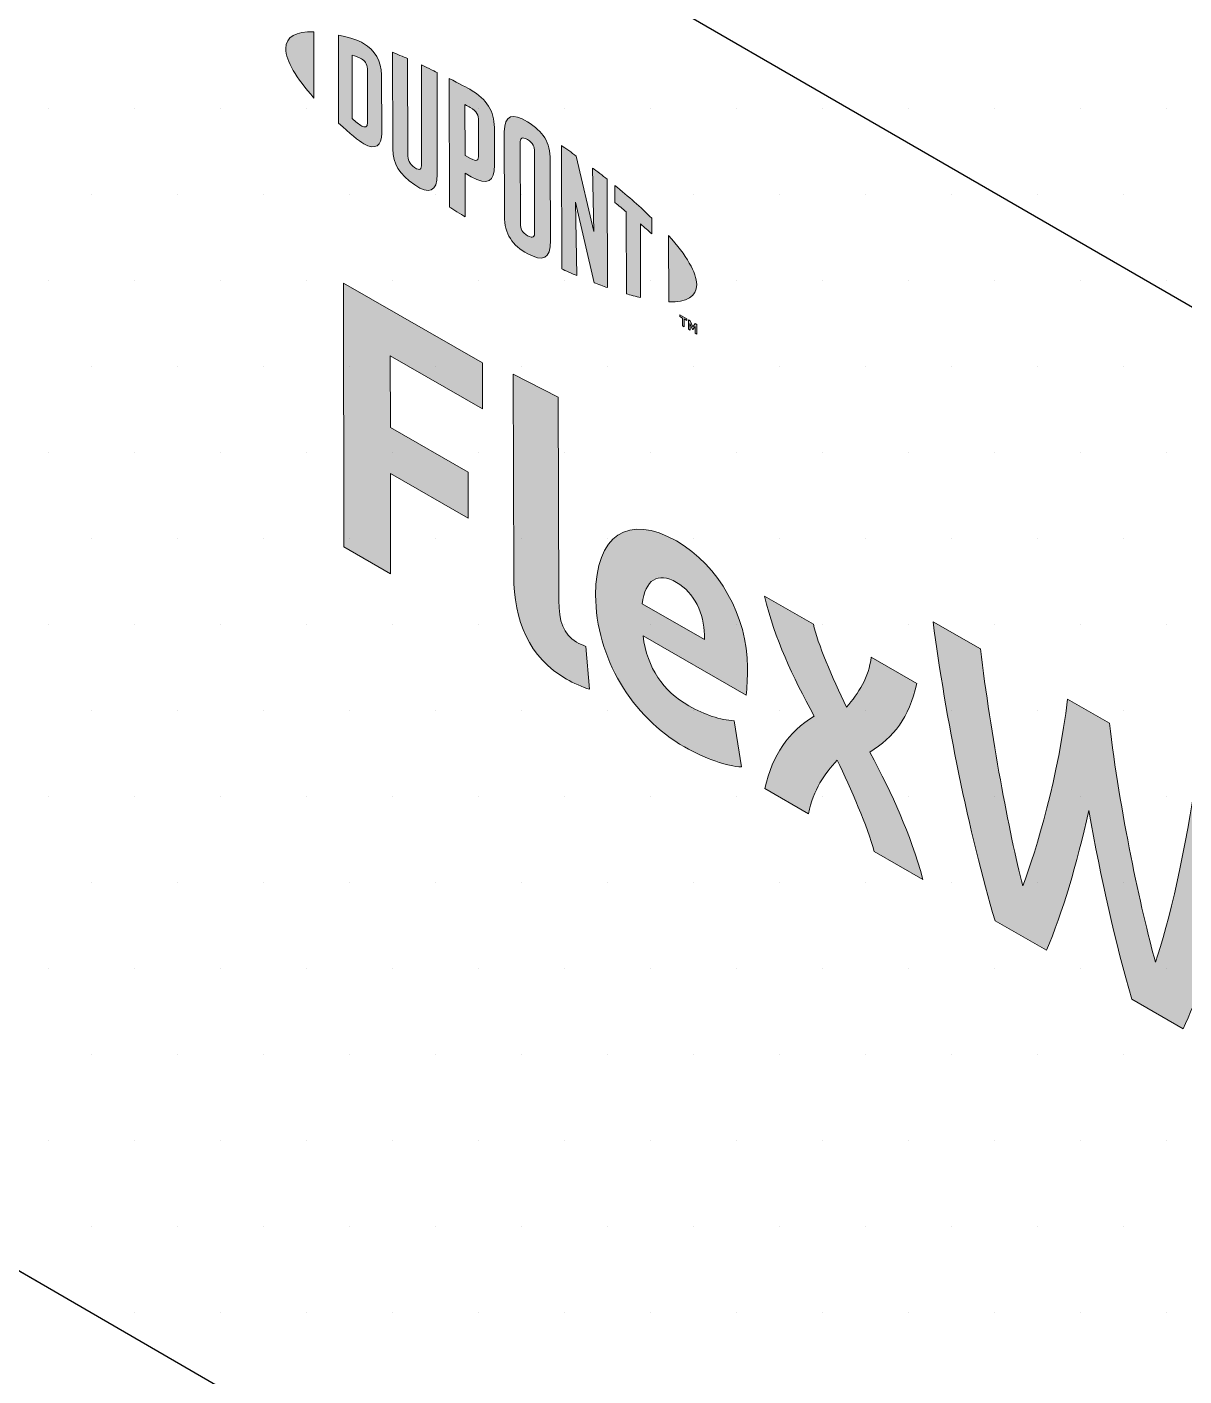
# Model space of a CAD drawing. Extents: x -1279 to 5791, y -3809 to 1769.
# Drawn here: x 668.53 to 686.7, y 1131.35 to 1152.53 of the extents above; entities that cross this region are included whole.
import ezdxf

# ---------------------------------------------------------------- set-up
doc = ezdxf.new("R2010")
doc.units = 0
doc.header["$MEASUREMENT"] = 0
for name, color, linetype, lineweight in [('.ATI-HATCH', 7, 'Continuous', 0), ('G-ANNO-TTLB', 7, 'Continuous', 0), ('TYVEK', 7, 'Continuous', 0)]:
    doc.layers.add(name, color=color, linetype=linetype, lineweight=lineweight)

# ---------------------------------------------------------------- blocks, each defined once
blk = doc.blocks.new('Block_70')
at = {"layer": '.ATI-HATCH'}
for points, knots in [([(699.603, 1114.952), (699.603, 1114.952), (728.372, 1098.309), (728.372, 1098.309), (728.372, 1098.309), (754.437, 1083.231), (754.437, 1083.231), (763.042, 1078.253), (774.053, 1081.193), (779.031, 1089.798), (780.616, 1092.538), (781.45, 1095.647), (781.45, 1098.812), (781.45, 1098.812), (781.45, 1132.236), (781.45, 1132.236), (781.45, 1132.236), (755.39, 1147.158), (755.39, 1147.158), (755.39, 1147.158), (755.39, 1147.146), (755.39, 1147.146), (755.39, 1147.146), (755.39, 1108.468), (755.39, 1108.468), (755.39, 1108.468), (728.372, 1124.097), (728.372, 1124.097), (728.372, 1124.097), (672.633, 1156.342), (672.633, 1156.342), (672.633, 1156.342), (672.719, 1156.39), (672.719, 1156.39), (672.719, 1156.39), (672.719, 1184.608), (672.719, 1184.608), (672.719, 1184.608), (650.324, 1197.447), (650.324, 1197.447), (650.324, 1197.447), (650.324, 1153.841), (650.324, 1153.841), (650.324, 1147.416), (653.749, 1141.478), (659.311, 1138.26), (659.311, 1138.26), (699.603, 1114.952), (699.603, 1114.952)], [0, 0, 0, 0, 1, 1, 1, 2, 2, 2, 3, 3, 3, 4, 4, 4, 5, 5, 5, 6, 6, 6, 7, 7, 7, 8, 8, 8, 9, 9, 9, 10, 10, 10, 11, 11, 11, 12, 12, 12, 13, 13, 13, 14, 14, 14, 15, 15, 15, 16, 16, 16, 16]), ([(728.372, 1124.097), (728.372, 1124.097), (755.34, 1108.497), (755.34, 1108.497), (755.34, 1108.497), (755.337, 1110.449), (755.337, 1110.449), (755.337, 1110.449), (755.39, 1122.418), (755.39, 1122.418), (755.39, 1122.418), (696.576, 1156.441), (696.576, 1156.441), (696.576, 1156.441), (672.811, 1156.441), (672.811, 1156.441), (672.811, 1156.441), (672.811, 1156.239), (672.811, 1156.239), (672.811, 1156.239), (728.372, 1124.097), (728.372, 1124.097)], [0, 0, 0, 0, 1, 1, 1, 2, 2, 2, 3, 3, 3, 4, 4, 4, 5, 5, 5, 6, 6, 6, 7, 7, 7, 7])]:
    blk.add_open_spline(points, degree=3, knots=knots, dxfattribs=at)
at = {"layer": '.ATI-HATCH', "color": 8, "lineweight": 0, "true_color": 0x808080}
for points in [[(668.87, 1151.243), (668.87, 1151.243), (668.87, 1151.243), (668.87, 1151.243)], [(670.22, 1151.243), (670.22, 1151.243), (670.22, 1151.243), (670.22, 1151.243)], [(671.57, 1151.243), (671.57, 1151.243), (671.57, 1151.243), (671.57, 1151.243)], [(672.92, 1151.243), (672.92, 1151.243), (672.92, 1151.243), (672.92, 1151.243)], [(674.27, 1151.243), (674.27, 1151.243), (674.27, 1151.243), (674.27, 1151.243)], [(675.62, 1151.243), (675.62, 1151.243), (675.62, 1151.243), (675.62, 1151.243)], [(676.97, 1151.243), (676.97, 1151.243), (676.97, 1151.243), (676.97, 1151.243)], [(678.32, 1151.243), (678.32, 1151.243), (678.32, 1151.243), (678.32, 1151.243)], [(679.67, 1151.243), (679.67, 1151.243), (679.67, 1151.243), (679.67, 1151.243)], [(681.02, 1151.243), (681.02, 1151.243), (681.02, 1151.243), (681.02, 1151.243)], [(682.37, 1151.243), (682.37, 1151.243), (682.37, 1151.243), (682.37, 1151.243)], [(683.72, 1151.243), (683.72, 1151.243), (683.72, 1151.243), (683.72, 1151.243)], [(685.07, 1151.243), (685.07, 1151.243), (685.07, 1151.243), (685.07, 1151.243)], [(686.42, 1151.243), (686.42, 1151.243), (686.42, 1151.243), (686.42, 1151.243)], [(669.545, 1149.893), (669.545, 1149.893), (669.545, 1149.893), (669.545, 1149.893)], [(670.895, 1149.893), (670.895, 1149.893), (670.895, 1149.893), (670.895, 1149.893)], [(672.245, 1149.893), (672.245, 1149.893), (672.245, 1149.893), (672.245, 1149.893)], [(673.595, 1149.893), (673.595, 1149.893), (673.595, 1149.893), (673.595, 1149.893)], [(674.945, 1149.893), (674.945, 1149.893), (674.945, 1149.893), (674.945, 1149.893)], [(676.295, 1149.893), (676.295, 1149.893), (676.295, 1149.893), (676.295, 1149.893)], [(677.645, 1149.893), (677.645, 1149.893), (677.645, 1149.893), (677.645, 1149.893)], [(678.995, 1149.893), (678.995, 1149.893), (678.995, 1149.893), (678.995, 1149.893)], [(680.345, 1149.893), (680.345, 1149.893), (680.345, 1149.893), (680.345, 1149.893)], [(681.695, 1149.893), (681.695, 1149.893), (681.695, 1149.893), (681.695, 1149.893)], [(683.045, 1149.893), (683.045, 1149.893), (683.045, 1149.893), (683.045, 1149.893)], [(684.395, 1149.893), (684.395, 1149.893), (684.395, 1149.893), (684.395, 1149.893)], [(685.745, 1149.893), (685.745, 1149.893), (685.745, 1149.893), (685.745, 1149.893)], [(668.87, 1148.543), (668.87, 1148.543), (668.87, 1148.543), (668.87, 1148.543)], [(670.22, 1148.543), (670.22, 1148.543), (670.22, 1148.543), (670.22, 1148.543)], [(671.57, 1148.543), (671.57, 1148.543), (671.57, 1148.543), (671.57, 1148.543)], [(672.92, 1148.543), (672.92, 1148.543), (672.92, 1148.543), (672.92, 1148.543)], [(674.27, 1148.543), (674.27, 1148.543), (674.27, 1148.543), (674.27, 1148.543)], [(675.62, 1148.543), (675.62, 1148.543), (675.62, 1148.543), (675.62, 1148.543)], [(676.97, 1148.543), (676.97, 1148.543), (676.97, 1148.543), (676.97, 1148.543)], [(678.32, 1148.543), (678.32, 1148.543), (678.32, 1148.543), (678.32, 1148.543)], [(679.67, 1148.543), (679.67, 1148.543), (679.67, 1148.543), (679.67, 1148.543)], [(681.02, 1148.543), (681.02, 1148.543), (681.02, 1148.543), (681.02, 1148.543)], [(682.37, 1148.543), (682.37, 1148.543), (682.37, 1148.543), (682.37, 1148.543)], [(683.72, 1148.543), (683.72, 1148.543), (683.72, 1148.543), (683.72, 1148.543)], [(685.07, 1148.543), (685.07, 1148.543), (685.07, 1148.543), (685.07, 1148.543)], [(686.42, 1148.543), (686.42, 1148.543), (686.42, 1148.543), (686.42, 1148.543)], [(669.545, 1147.193), (669.545, 1147.193), (669.545, 1147.193), (669.545, 1147.193)], [(670.895, 1147.193), (670.895, 1147.193), (670.895, 1147.193), (670.895, 1147.193)], [(672.245, 1147.193), (672.245, 1147.193), (672.245, 1147.193), (672.245, 1147.193)], [(673.595, 1147.193), (673.595, 1147.193), (673.595, 1147.193), (673.595, 1147.193)], [(674.945, 1147.193), (674.945, 1147.193), (674.945, 1147.193), (674.945, 1147.193)], [(676.295, 1147.193), (676.295, 1147.193), (676.295, 1147.193), (676.295, 1147.193)], [(677.645, 1147.193), (677.645, 1147.193), (677.645, 1147.193), (677.645, 1147.193)], [(678.995, 1147.193), (678.995, 1147.193), (678.995, 1147.193), (678.995, 1147.193)], [(680.345, 1147.193), (680.345, 1147.193), (680.345, 1147.193), (680.345, 1147.193)], [(681.695, 1147.193), (681.695, 1147.193), (681.695, 1147.193), (681.695, 1147.193)], [(683.045, 1147.193), (683.045, 1147.193), (683.045, 1147.193), (683.045, 1147.193)], [(684.395, 1147.193), (684.395, 1147.193), (684.395, 1147.193), (684.395, 1147.193)], [(685.745, 1147.193), (685.745, 1147.193), (685.745, 1147.193), (685.745, 1147.193)], [(668.87, 1145.843), (668.87, 1145.843), (668.87, 1145.843), (668.87, 1145.843)], [(670.22, 1145.843), (670.22, 1145.843), (670.22, 1145.843), (670.22, 1145.843)], [(671.57, 1145.843), (671.57, 1145.843), (671.57, 1145.843), (671.57, 1145.843)], [(672.92, 1145.843), (672.92, 1145.843), (672.92, 1145.843), (672.92, 1145.843)], [(674.27, 1145.843), (674.27, 1145.843), (674.27, 1145.843), (674.27, 1145.843)], [(675.62, 1145.843), (675.62, 1145.843), (675.62, 1145.843), (675.62, 1145.843)], [(676.97, 1145.843), (676.97, 1145.843), (676.97, 1145.843), (676.97, 1145.843)], [(678.32, 1145.843), (678.32, 1145.843), (678.32, 1145.843), (678.32, 1145.843)], [(679.67, 1145.843), (679.67, 1145.843), (679.67, 1145.843), (679.67, 1145.843)], [(681.02, 1145.843), (681.02, 1145.843), (681.02, 1145.843), (681.02, 1145.843)], [(682.37, 1145.843), (682.37, 1145.843), (682.37, 1145.843), (682.37, 1145.843)], [(683.72, 1145.843), (683.72, 1145.843), (683.72, 1145.843), (683.72, 1145.843)], [(685.07, 1145.843), (685.07, 1145.843), (685.07, 1145.843), (685.07, 1145.843)], [(686.42, 1145.843), (686.42, 1145.843), (686.42, 1145.843), (686.42, 1145.843)], [(669.545, 1144.493), (669.545, 1144.493), (669.545, 1144.493), (669.545, 1144.493)], [(670.895, 1144.493), (670.895, 1144.493), (670.895, 1144.493), (670.895, 1144.493)], [(672.245, 1144.493), (672.245, 1144.493), (672.245, 1144.493), (672.245, 1144.493)], [(673.595, 1144.493), (673.595, 1144.493), (673.595, 1144.493), (673.595, 1144.493)], [(674.945, 1144.493), (674.945, 1144.493), (674.945, 1144.493), (674.945, 1144.493)], [(676.295, 1144.493), (676.295, 1144.493), (676.295, 1144.493), (676.295, 1144.493)], [(677.645, 1144.493), (677.645, 1144.493), (677.645, 1144.493), (677.645, 1144.493)], [(678.995, 1144.493), (678.995, 1144.493), (678.995, 1144.493), (678.995, 1144.493)], [(680.345, 1144.493), (680.345, 1144.493), (680.345, 1144.493), (680.345, 1144.493)], [(681.695, 1144.493), (681.695, 1144.493), (681.695, 1144.493), (681.695, 1144.493)], [(683.045, 1144.493), (683.045, 1144.493), (683.045, 1144.493), (683.045, 1144.493)], [(684.395, 1144.493), (684.395, 1144.493), (684.395, 1144.493), (684.395, 1144.493)], [(685.745, 1144.493), (685.745, 1144.493), (685.745, 1144.493), (685.745, 1144.493)], [(668.87, 1143.143), (668.87, 1143.143), (668.87, 1143.143), (668.87, 1143.143)], [(670.22, 1143.143), (670.22, 1143.143), (670.22, 1143.143), (670.22, 1143.143)], [(671.57, 1143.143), (671.57, 1143.143), (671.57, 1143.143), (671.57, 1143.143)], [(672.92, 1143.143), (672.92, 1143.143), (672.92, 1143.143), (672.92, 1143.143)], [(674.27, 1143.143), (674.27, 1143.143), (674.27, 1143.143), (674.27, 1143.143)], [(675.62, 1143.143), (675.62, 1143.143), (675.62, 1143.143), (675.62, 1143.143)], [(676.97, 1143.143), (676.97, 1143.143), (676.97, 1143.143), (676.97, 1143.143)], [(678.32, 1143.143), (678.32, 1143.143), (678.32, 1143.143), (678.32, 1143.143)], [(679.67, 1143.143), (679.67, 1143.143), (679.67, 1143.143), (679.67, 1143.143)], [(681.02, 1143.143), (681.02, 1143.143), (681.02, 1143.143), (681.02, 1143.143)], [(682.37, 1143.143), (682.37, 1143.143), (682.37, 1143.143), (682.37, 1143.143)], [(683.72, 1143.143), (683.72, 1143.143), (683.72, 1143.143), (683.72, 1143.143)], [(685.07, 1143.143), (685.07, 1143.143), (685.07, 1143.143), (685.07, 1143.143)], [(686.42, 1143.143), (686.42, 1143.143), (686.42, 1143.143), (686.42, 1143.143)], [(669.545, 1141.793), (669.545, 1141.793), (669.545, 1141.793), (669.545, 1141.793)], [(670.895, 1141.793), (670.895, 1141.793), (670.895, 1141.793), (670.895, 1141.793)], [(672.245, 1141.793), (672.245, 1141.793), (672.245, 1141.793), (672.245, 1141.793)], [(673.595, 1141.793), (673.595, 1141.793), (673.595, 1141.793), (673.595, 1141.793)], [(674.945, 1141.793), (674.945, 1141.793), (674.945, 1141.793), (674.945, 1141.793)], [(676.295, 1141.793), (676.295, 1141.793), (676.295, 1141.793), (676.295, 1141.793)], [(677.645, 1141.793), (677.645, 1141.793), (677.645, 1141.793), (677.645, 1141.793)], [(678.995, 1141.793), (678.995, 1141.793), (678.995, 1141.793), (678.995, 1141.793)], [(680.345, 1141.793), (680.345, 1141.793), (680.345, 1141.793), (680.345, 1141.793)], [(681.695, 1141.793), (681.695, 1141.793), (681.695, 1141.793), (681.695, 1141.793)], [(683.045, 1141.793), (683.045, 1141.793), (683.045, 1141.793), (683.045, 1141.793)], [(684.395, 1141.793), (684.395, 1141.793), (684.395, 1141.793), (684.395, 1141.793)], [(685.745, 1141.793), (685.745, 1141.793), (685.745, 1141.793), (685.745, 1141.793)], [(668.87, 1140.443), (668.87, 1140.443), (668.87, 1140.443), (668.87, 1140.443)], [(670.22, 1140.443), (670.22, 1140.443), (670.22, 1140.443), (670.22, 1140.443)], [(671.57, 1140.443), (671.57, 1140.443), (671.57, 1140.443), (671.57, 1140.443)], [(672.92, 1140.443), (672.92, 1140.443), (672.92, 1140.443), (672.92, 1140.443)], [(674.27, 1140.443), (674.27, 1140.443), (674.27, 1140.443), (674.27, 1140.443)], [(675.62, 1140.443), (675.62, 1140.443), (675.62, 1140.443), (675.62, 1140.443)], [(676.97, 1140.443), (676.97, 1140.443), (676.97, 1140.443), (676.97, 1140.443)], [(678.32, 1140.443), (678.32, 1140.443), (678.32, 1140.443), (678.32, 1140.443)], [(679.67, 1140.443), (679.67, 1140.443), (679.67, 1140.443), (679.67, 1140.443)], [(681.02, 1140.443), (681.02, 1140.443), (681.02, 1140.443), (681.02, 1140.443)], [(682.37, 1140.443), (682.37, 1140.443), (682.37, 1140.443), (682.37, 1140.443)], [(683.72, 1140.443), (683.72, 1140.443), (683.72, 1140.443), (683.72, 1140.443)], [(685.07, 1140.443), (685.07, 1140.443), (685.07, 1140.443), (685.07, 1140.443)], [(686.42, 1140.443), (686.42, 1140.443), (686.42, 1140.443), (686.42, 1140.443)], [(669.545, 1139.093), (669.545, 1139.093), (669.545, 1139.093), (669.545, 1139.093)], [(670.895, 1139.093), (670.895, 1139.093), (670.895, 1139.093), (670.895, 1139.093)], [(672.245, 1139.093), (672.245, 1139.093), (672.245, 1139.093), (672.245, 1139.093)], [(673.595, 1139.093), (673.595, 1139.093), (673.595, 1139.093), (673.595, 1139.093)], [(674.945, 1139.093), (674.945, 1139.093), (674.945, 1139.093), (674.945, 1139.093)], [(676.295, 1139.093), (676.295, 1139.093), (676.295, 1139.093), (676.295, 1139.093)], [(677.645, 1139.093), (677.645, 1139.093), (677.645, 1139.093), (677.645, 1139.093)], [(678.995, 1139.093), (678.995, 1139.093), (678.995, 1139.093), (678.995, 1139.093)], [(680.345, 1139.093), (680.345, 1139.093), (680.345, 1139.093), (680.345, 1139.093)], [(681.695, 1139.093), (681.695, 1139.093), (681.695, 1139.093), (681.695, 1139.093)], [(683.045, 1139.093), (683.045, 1139.093), (683.045, 1139.093), (683.045, 1139.093)], [(684.395, 1139.093), (684.395, 1139.093), (684.395, 1139.093), (684.395, 1139.093)], [(685.745, 1139.093), (685.745, 1139.093), (685.745, 1139.093), (685.745, 1139.093)], [(668.87, 1137.743), (668.87, 1137.743), (668.87, 1137.743), (668.87, 1137.743)], [(670.22, 1137.743), (670.22, 1137.743), (670.22, 1137.743), (670.22, 1137.743)], [(671.57, 1137.743), (671.57, 1137.743), (671.57, 1137.743), (671.57, 1137.743)], [(672.92, 1137.743), (672.92, 1137.743), (672.92, 1137.743), (672.92, 1137.743)], [(674.27, 1137.743), (674.27, 1137.743), (674.27, 1137.743), (674.27, 1137.743)], [(675.62, 1137.743), (675.62, 1137.743), (675.62, 1137.743), (675.62, 1137.743)], [(676.97, 1137.743), (676.97, 1137.743), (676.97, 1137.743), (676.97, 1137.743)], [(678.32, 1137.743), (678.32, 1137.743), (678.32, 1137.743), (678.32, 1137.743)], [(679.67, 1137.743), (679.67, 1137.743), (679.67, 1137.743), (679.67, 1137.743)], [(681.02, 1137.743), (681.02, 1137.743), (681.02, 1137.743), (681.02, 1137.743)], [(682.37, 1137.743), (682.37, 1137.743), (682.37, 1137.743), (682.37, 1137.743)], [(683.72, 1137.743), (683.72, 1137.743), (683.72, 1137.743), (683.72, 1137.743)], [(685.07, 1137.743), (685.07, 1137.743), (685.07, 1137.743), (685.07, 1137.743)], [(686.42, 1137.743), (686.42, 1137.743), (686.42, 1137.743), (686.42, 1137.743)], [(669.545, 1136.393), (669.545, 1136.393), (669.545, 1136.393), (669.545, 1136.393)], [(670.895, 1136.393), (670.895, 1136.393), (670.895, 1136.393), (670.895, 1136.393)], [(672.245, 1136.393), (672.245, 1136.393), (672.245, 1136.393), (672.245, 1136.393)], [(673.595, 1136.393), (673.595, 1136.393), (673.595, 1136.393), (673.595, 1136.393)], [(674.945, 1136.393), (674.945, 1136.393), (674.945, 1136.393), (674.945, 1136.393)], [(676.295, 1136.393), (676.295, 1136.393), (676.295, 1136.393), (676.295, 1136.393)], [(677.645, 1136.393), (677.645, 1136.393), (677.645, 1136.393), (677.645, 1136.393)], [(678.995, 1136.393), (678.995, 1136.393), (678.995, 1136.393), (678.995, 1136.393)], [(680.345, 1136.393), (680.345, 1136.393), (680.345, 1136.393), (680.345, 1136.393)], [(681.695, 1136.393), (681.695, 1136.393), (681.695, 1136.393), (681.695, 1136.393)], [(683.045, 1136.393), (683.045, 1136.393), (683.045, 1136.393), (683.045, 1136.393)], [(684.395, 1136.393), (684.395, 1136.393), (684.395, 1136.393), (684.395, 1136.393)], [(685.745, 1136.393), (685.745, 1136.393), (685.745, 1136.393), (685.745, 1136.393)], [(668.87, 1135.043), (668.87, 1135.043), (668.87, 1135.043), (668.87, 1135.043)], [(670.22, 1135.043), (670.22, 1135.043), (670.22, 1135.043), (670.22, 1135.043)], [(671.57, 1135.043), (671.57, 1135.043), (671.57, 1135.043), (671.57, 1135.043)], [(672.92, 1135.043), (672.92, 1135.043), (672.92, 1135.043), (672.92, 1135.043)], [(674.27, 1135.043), (674.27, 1135.043), (674.27, 1135.043), (674.27, 1135.043)], [(675.62, 1135.043), (675.62, 1135.043), (675.62, 1135.043), (675.62, 1135.043)], [(676.97, 1135.043), (676.97, 1135.043), (676.97, 1135.043), (676.97, 1135.043)], [(678.32, 1135.043), (678.32, 1135.043), (678.32, 1135.043), (678.32, 1135.043)], [(679.67, 1135.043), (679.67, 1135.043), (679.67, 1135.043), (679.67, 1135.043)], [(681.02, 1135.043), (681.02, 1135.043), (681.02, 1135.043), (681.02, 1135.043)], [(682.37, 1135.043), (682.37, 1135.043), (682.37, 1135.043), (682.37, 1135.043)], [(683.72, 1135.043), (683.72, 1135.043), (683.72, 1135.043), (683.72, 1135.043)], [(685.07, 1135.043), (685.07, 1135.043), (685.07, 1135.043), (685.07, 1135.043)], [(686.42, 1135.043), (686.42, 1135.043), (686.42, 1135.043), (686.42, 1135.043)], [(669.545, 1133.693), (669.545, 1133.693), (669.545, 1133.693), (669.545, 1133.693)], [(670.895, 1133.693), (670.895, 1133.693), (670.895, 1133.693), (670.895, 1133.693)], [(672.245, 1133.693), (672.245, 1133.693), (672.245, 1133.693), (672.245, 1133.693)], [(673.595, 1133.693), (673.595, 1133.693), (673.595, 1133.693), (673.595, 1133.693)], [(674.945, 1133.693), (674.945, 1133.693), (674.945, 1133.693), (674.945, 1133.693)], [(676.295, 1133.693), (676.295, 1133.693), (676.295, 1133.693), (676.295, 1133.693)], [(677.645, 1133.693), (677.645, 1133.693), (677.645, 1133.693), (677.645, 1133.693)], [(678.995, 1133.693), (678.995, 1133.693), (678.995, 1133.693), (678.995, 1133.693)], [(680.345, 1133.693), (680.345, 1133.693), (680.345, 1133.693), (680.345, 1133.693)], [(681.695, 1133.693), (681.695, 1133.693), (681.695, 1133.693), (681.695, 1133.693)], [(683.045, 1133.693), (683.045, 1133.693), (683.045, 1133.693), (683.045, 1133.693)], [(684.395, 1133.693), (684.395, 1133.693), (684.395, 1133.693), (684.395, 1133.693)], [(685.745, 1133.693), (685.745, 1133.693), (685.745, 1133.693), (685.745, 1133.693)], [(670.22, 1132.343), (670.22, 1132.343), (670.22, 1132.343), (670.22, 1132.343)], [(671.57, 1132.343), (671.57, 1132.343), (671.57, 1132.343), (671.57, 1132.343)], [(672.92, 1132.343), (672.92, 1132.343), (672.92, 1132.343), (672.92, 1132.343)], [(674.27, 1132.343), (674.27, 1132.343), (674.27, 1132.343), (674.27, 1132.343)], [(675.62, 1132.343), (675.62, 1132.343), (675.62, 1132.343), (675.62, 1132.343)], [(676.97, 1132.343), (676.97, 1132.343), (676.97, 1132.343), (676.97, 1132.343)], [(678.32, 1132.343), (678.32, 1132.343), (678.32, 1132.343), (678.32, 1132.343)], [(679.67, 1132.343), (679.67, 1132.343), (679.67, 1132.343), (679.67, 1132.343)], [(681.02, 1132.343), (681.02, 1132.343), (681.02, 1132.343), (681.02, 1132.343)], [(682.37, 1132.343), (682.37, 1132.343), (682.37, 1132.343), (682.37, 1132.343)], [(683.72, 1132.343), (683.72, 1132.343), (683.72, 1132.343), (683.72, 1132.343)], [(685.07, 1132.343), (685.07, 1132.343), (685.07, 1132.343), (685.07, 1132.343)], [(686.42, 1132.343), (686.42, 1132.343), (686.42, 1132.343), (686.42, 1132.343)]]:
    blk.add_open_spline(points, degree=3, dxfattribs=at)
blk = doc.blocks.new('Block_170')
at = {"layer": 'TYVEK', "true_color": 0x003b71, "transparency": 33554687}
h = blk.add_hatch(color=156, dxfattribs=at)
h.dxf.hatch_style = 2
edge = h.paths.add_edge_path()
edge.add_spline(control_points=[(673.51, 1144.366), (673.51, 1144.366), (673.5, 1148.507), (673.5, 1148.507), (673.5, 1148.507), (675.685, 1147.253), (675.685, 1147.253), (675.685, 1147.253), (675.687, 1146.531), (675.687, 1146.531), (675.687, 1146.531), (674.235, 1147.364), (674.235, 1147.364), (674.235, 1147.364), (674.238, 1146.24), (674.238, 1146.24), (674.238, 1146.24), (675.459, 1145.539), (675.459, 1145.539), (675.459, 1145.539), (675.461, 1144.818), (675.461, 1144.818), (675.461, 1144.818), (674.24, 1145.519), (674.24, 1145.519), (674.24, 1145.519), (674.243, 1143.945), (674.243, 1143.945), (674.243, 1143.945), (673.51, 1144.366), (673.51, 1144.366)], knot_values=[0, 0, 0, 0, 1, 1, 1, 2, 2, 2, 3, 3, 3, 4, 4, 4, 5, 5, 5, 6, 6, 6, 7, 7, 7, 8, 8, 8, 9, 9, 9, 10, 10, 10, 10], degree=3, periodic=0)
h = blk.add_hatch(color=156, dxfattribs=at)
h.dxf.hatch_style = 2
edge = h.paths.add_edge_path()
edge.add_spline(control_points=[(676.883, 1143.523), (676.884, 1143.203), (676.956, 1142.991), (677.161, 1142.873), (677.212, 1142.843), (677.264, 1142.82), (677.31, 1142.805), (677.31, 1142.805), (677.363, 1142.131), (677.363, 1142.131), (677.265, 1142.163), (677.106, 1142.231), (677.004, 1142.29), (676.414, 1142.628), (676.177, 1143.208), (676.175, 1143.917), (676.175, 1143.917), (676.167, 1147.076), (676.167, 1147.076), (676.167, 1147.076), (676.875, 1146.717), (676.875, 1146.717), (676.875, 1146.717), (676.883, 1143.523), (676.883, 1143.523)], knot_values=[0, 0, 0, 0, 1, 1, 1, 2, 2, 2, 3, 3, 3, 4, 4, 4, 5, 5, 5, 6, 6, 6, 7, 7, 7, 8, 8, 8, 8], degree=3, periodic=0)
h = blk.add_hatch(color=156, dxfattribs=at)
h.dxf.hatch_style = 2
edge = h.paths.add_edge_path()
edge.add_spline(control_points=[(678.194, 1143.473), (678.194, 1143.473), (679.169, 1142.913), (679.169, 1142.913), (679.169, 1142.913), (679.169, 1142.984), (679.169, 1142.984), (679.168, 1143.315), (679.014, 1143.646), (678.731, 1143.808), (678.434, 1143.979), (678.24, 1143.849), (678.194, 1143.473)], knot_values=[0, 0, 0, 0, 1, 1, 1, 2, 2, 2, 3, 3, 3, 4, 4, 4, 4], degree=3, periodic=0)
edge = h.paths.add_edge_path()
edge.add_spline(control_points=[(679.753, 1140.912), (679.527, 1140.923), (679.194, 1141.032), (678.856, 1141.226), (678.03, 1141.701), (677.464, 1142.628), (677.461, 1143.61), (677.459, 1144.551), (677.976, 1144.892), (678.73, 1144.459), (679.402, 1144.073), (679.844, 1143.27), (679.846, 1142.477), (679.847, 1142.3), (679.837, 1142.152), (679.827, 1142.039), (679.827, 1142.039), (678.206, 1142.97), (678.206, 1142.97), (678.274, 1142.458), (678.515, 1142.107), (678.926, 1141.871), (679.177, 1141.727), (679.418, 1141.654), (679.638, 1141.634), (679.638, 1141.634), (679.753, 1140.912), (679.753, 1140.912)], knot_values=[0, 0, 0, 0, 1, 1, 1, 2, 2, 2, 3, 3, 3, 4, 4, 4, 5, 5, 5, 6, 6, 6, 7, 7, 7, 8, 8, 8, 9, 9, 9, 9], degree=3, periodic=0)
h = blk.add_hatch(color=156, dxfattribs=at)
h.dxf.hatch_style = 2
edge = h.paths.add_edge_path()
edge.add_spline(control_points=[(680.893, 1141.711), (680.549, 1142.346), (680.276, 1142.91), (680.115, 1143.593), (680.115, 1143.593), (680.88, 1143.154), (680.88, 1143.154), (680.947, 1142.849), (681.174, 1142.318), (681.4, 1141.851), (681.589, 1142.067), (681.753, 1142.322), (681.788, 1142.633), (681.788, 1142.633), (682.506, 1142.22), (682.506, 1142.22), (682.374, 1141.682), (682.149, 1141.379), (681.766, 1141.145), (682.136, 1140.454), (682.389, 1139.895), (682.6, 1139.147), (682.6, 1139.147), (681.836, 1139.586), (681.836, 1139.586), (681.727, 1139.979), (681.47, 1140.57), (681.254, 1141.019), (681.059, 1140.806), (680.876, 1140.557), (680.805, 1140.178), (680.805, 1140.178), (680.117, 1140.573), (680.117, 1140.573), (680.244, 1141.115), (680.484, 1141.449), (680.893, 1141.711)], knot_values=[0, 0, 0, 0, 1, 1, 1, 2, 2, 2, 3, 3, 3, 4, 4, 4, 5, 5, 5, 6, 6, 6, 7, 7, 7, 8, 8, 8, 9, 9, 9, 10, 10, 10, 11, 11, 11, 12, 12, 12, 12], degree=3, periodic=0)
h = blk.add_hatch(color=156, dxfattribs=at)
h.dxf.hatch_style = 2
edge = h.paths.add_edge_path()
edge.add_spline(control_points=[(686.895, 1140.817), (686.895, 1140.817), (687.644, 1140.387), (687.644, 1140.387), (687.452, 1139.121), (687.117, 1137.688), (686.684, 1136.803), (686.684, 1136.803), (685.879, 1137.265), (685.879, 1137.265), (685.625, 1138.149), (685.398, 1139.148), (685.205, 1140.227), (685.013, 1139.369), (684.794, 1138.626), (684.54, 1138.034), (684.54, 1138.034), (683.734, 1138.497), (683.734, 1138.497), (683.321, 1139.868), (682.953, 1141.704), (682.76, 1143.191), (682.76, 1143.191), (683.503, 1142.764), (683.503, 1142.764), (683.666, 1141.425), (683.956, 1139.858), (684.168, 1139.045), (684.387, 1139.61), (684.728, 1140.773), (684.873, 1141.978), (684.873, 1141.978), (685.53, 1141.601), (685.53, 1141.601), (685.687, 1140.223), (686.024, 1138.671), (686.251, 1137.849), (686.455, 1138.423), (686.744, 1139.657), (686.895, 1140.817)], knot_values=[0, 0, 0, 0, 1, 1, 1, 2, 2, 2, 3, 3, 3, 4, 4, 4, 5, 5, 5, 6, 6, 6, 7, 7, 7, 8, 8, 8, 9, 9, 9, 10, 10, 10, 11, 11, 11, 12, 12, 12, 13, 13, 13, 13], degree=3, periodic=0)
at = {"layer": 'TYVEK'}
for points, knots in [([(673.51, 1144.366), (673.51, 1144.366), (673.5, 1148.507), (673.5, 1148.507), (673.5, 1148.507), (675.685, 1147.253), (675.685, 1147.253), (675.685, 1147.253), (675.687, 1146.531), (675.687, 1146.531), (675.687, 1146.531), (674.235, 1147.364), (674.235, 1147.364), (674.235, 1147.364), (674.238, 1146.24), (674.238, 1146.24), (674.238, 1146.24), (675.459, 1145.539), (675.459, 1145.539), (675.459, 1145.539), (675.461, 1144.818), (675.461, 1144.818), (675.461, 1144.818), (674.24, 1145.519), (674.24, 1145.519), (674.24, 1145.519), (674.243, 1143.945), (674.243, 1143.945), (674.243, 1143.945), (673.51, 1144.366), (673.51, 1144.366)], [0, 0, 0, 0, 1, 1, 1, 2, 2, 2, 3, 3, 3, 4, 4, 4, 5, 5, 5, 6, 6, 6, 7, 7, 7, 8, 8, 8, 9, 9, 9, 10, 10, 10, 10]), ([(676.883, 1143.523), (676.884, 1143.203), (676.956, 1142.991), (677.161, 1142.873), (677.212, 1142.843), (677.264, 1142.82), (677.31, 1142.805), (677.31, 1142.805), (677.363, 1142.131), (677.363, 1142.131), (677.265, 1142.163), (677.106, 1142.231), (677.004, 1142.29), (676.414, 1142.628), (676.177, 1143.208), (676.175, 1143.917), (676.175, 1143.917), (676.167, 1147.076), (676.167, 1147.076), (676.167, 1147.076), (676.875, 1146.717), (676.875, 1146.717), (676.875, 1146.717), (676.883, 1143.523), (676.883, 1143.523)], [0, 0, 0, 0, 1, 1, 1, 2, 2, 2, 3, 3, 3, 4, 4, 4, 5, 5, 5, 6, 6, 6, 7, 7, 7, 8, 8, 8, 8]), ([(679.753, 1140.912), (679.527, 1140.923), (679.194, 1141.032), (678.856, 1141.226), (678.03, 1141.701), (677.464, 1142.628), (677.461, 1143.61), (677.459, 1144.551), (677.976, 1144.892), (678.73, 1144.459), (679.402, 1144.073), (679.844, 1143.27), (679.846, 1142.477), (679.847, 1142.3), (679.837, 1142.152), (679.827, 1142.039), (679.827, 1142.039), (678.206, 1142.97), (678.206, 1142.97), (678.274, 1142.458), (678.515, 1142.107), (678.926, 1141.871), (679.177, 1141.727), (679.418, 1141.654), (679.638, 1141.634), (679.638, 1141.634), (679.753, 1140.912), (679.753, 1140.912)], [0, 0, 0, 0, 1, 1, 1, 2, 2, 2, 3, 3, 3, 4, 4, 4, 5, 5, 5, 6, 6, 6, 7, 7, 7, 8, 8, 8, 9, 9, 9, 9]), ([(678.194, 1143.473), (678.194, 1143.473), (679.169, 1142.913), (679.169, 1142.913), (679.169, 1142.913), (679.169, 1142.984), (679.169, 1142.984), (679.168, 1143.315), (679.014, 1143.646), (678.731, 1143.808), (678.434, 1143.979), (678.24, 1143.849), (678.194, 1143.473)], [0, 0, 0, 0, 1, 1, 1, 2, 2, 2, 3, 3, 3, 4, 4, 4, 4]), ([(680.893, 1141.711), (680.549, 1142.346), (680.276, 1142.91), (680.115, 1143.593), (680.115, 1143.593), (680.88, 1143.154), (680.88, 1143.154), (680.947, 1142.849), (681.174, 1142.318), (681.4, 1141.851), (681.589, 1142.067), (681.753, 1142.322), (681.788, 1142.633), (681.788, 1142.633), (682.506, 1142.22), (682.506, 1142.22), (682.374, 1141.682), (682.149, 1141.379), (681.766, 1141.145), (682.136, 1140.454), (682.389, 1139.895), (682.6, 1139.147), (682.6, 1139.147), (681.836, 1139.586), (681.836, 1139.586), (681.727, 1139.979), (681.47, 1140.57), (681.254, 1141.019), (681.059, 1140.806), (680.876, 1140.557), (680.805, 1140.178), (680.805, 1140.178), (680.117, 1140.573), (680.117, 1140.573), (680.244, 1141.115), (680.484, 1141.449), (680.893, 1141.711)], [0, 0, 0, 0, 1, 1, 1, 2, 2, 2, 3, 3, 3, 4, 4, 4, 5, 5, 5, 6, 6, 6, 7, 7, 7, 8, 8, 8, 9, 9, 9, 10, 10, 10, 11, 11, 11, 12, 12, 12, 12]), ([(686.895, 1140.817), (686.895, 1140.817), (687.644, 1140.387), (687.644, 1140.387), (687.452, 1139.121), (687.117, 1137.688), (686.684, 1136.803), (686.684, 1136.803), (685.879, 1137.265), (685.879, 1137.265), (685.625, 1138.149), (685.398, 1139.148), (685.205, 1140.227), (685.013, 1139.369), (684.794, 1138.626), (684.54, 1138.034), (684.54, 1138.034), (683.734, 1138.497), (683.734, 1138.497), (683.321, 1139.868), (682.953, 1141.704), (682.76, 1143.191), (682.76, 1143.191), (683.503, 1142.764), (683.503, 1142.764), (683.666, 1141.425), (683.956, 1139.858), (684.168, 1139.045), (684.387, 1139.61), (684.728, 1140.773), (684.873, 1141.978), (684.873, 1141.978), (685.53, 1141.601), (685.53, 1141.601), (685.687, 1140.223), (686.024, 1138.671), (686.251, 1137.849), (686.455, 1138.423), (686.744, 1139.657), (686.895, 1140.817)], [0, 0, 0, 0, 1, 1, 1, 2, 2, 2, 3, 3, 3, 4, 4, 4, 5, 5, 5, 6, 6, 6, 7, 7, 7, 8, 8, 8, 9, 9, 9, 10, 10, 10, 11, 11, 11, 12, 12, 12, 13, 13, 13, 13])]:
    blk.add_open_spline(points, degree=3, knots=knots, dxfattribs=at)
blk = doc.blocks.new('Block_171')
at = {"layer": 'TYVEK', "true_color": 0x003b71, "transparency": 33554687}
h = blk.add_hatch(color=156, dxfattribs=at)
h.dxf.hatch_style = 2
edge = h.paths.add_edge_path()
edge.add_spline(control_points=[(672.597, 1152.186), (672.598, 1151.995), (672.759, 1151.725), (673.039, 1151.411), (673.039, 1151.411), (673.036, 1152.451), (673.036, 1152.451), (672.757, 1152.459), (672.597, 1152.374), (672.597, 1152.186)], knot_values=[0, 0, 0, 0, 1, 1, 1, 2, 2, 2, 3, 3, 3, 3], degree=3, periodic=0)
h = blk.add_hatch(color=156, dxfattribs=at)
h.dxf.hatch_style = 2
edge = h.paths.add_edge_path()
edge.add_spline(control_points=[(673.879, 1151.026), (673.879, 1150.946), (673.837, 1150.943), (673.788, 1150.972), (673.749, 1150.994), (673.689, 1151.044), (673.641, 1151.088), (673.641, 1151.088), (673.638, 1152.082), (673.638, 1152.082), (673.687, 1152.069), (673.746, 1152.05), (673.785, 1152.028), (673.835, 1152), (673.876, 1151.949), (673.877, 1151.87), (673.877, 1151.87), (673.879, 1151.026), (673.879, 1151.026)], knot_values=[0, 0, 0, 0, 1, 1, 1, 2, 2, 2, 3, 3, 3, 4, 4, 4, 5, 5, 5, 6, 6, 6, 6], degree=3, periodic=0)
edge = h.paths.add_edge_path()
edge.add_spline(control_points=[(673.817, 1152.269), (673.739, 1152.314), (673.626, 1152.352), (673.423, 1152.397), (673.423, 1152.397), (673.426, 1151.019), (673.426, 1151.019), (673.605, 1150.853), (673.743, 1150.738), (673.821, 1150.693), (674.001, 1150.59), (674.102, 1150.659), (674.102, 1150.862), (674.102, 1150.862), (674.099, 1151.777), (674.099, 1151.777), (674.099, 1151.981), (673.997, 1152.166), (673.817, 1152.269)], knot_values=[0, 0, 0, 0, 1, 1, 1, 2, 2, 2, 3, 3, 3, 4, 4, 4, 5, 5, 5, 6, 6, 6, 6], degree=3, periodic=0)
h = blk.add_hatch(color=156, dxfattribs=at)
h.dxf.hatch_style = 2
edge = h.paths.add_edge_path()
edge.add_spline(control_points=[(674.729, 1150.376), (674.729, 1150.296), (674.706, 1150.259), (674.619, 1150.321), (674.535, 1150.382), (674.512, 1150.436), (674.511, 1150.531), (674.511, 1150.531), (674.508, 1152.03), (674.508, 1152.03), (674.452, 1152.055), (674.326, 1152.107), (674.272, 1152.129), (674.272, 1152.129), (674.276, 1150.613), (674.276, 1150.613), (674.277, 1150.37), (674.379, 1150.218), (674.62, 1150.047), (674.841, 1149.891), (674.976, 1149.943), (674.975, 1150.211), (674.975, 1150.211), (674.971, 1151.814), (674.971, 1151.814), (674.925, 1151.837), (674.774, 1151.909), (674.725, 1151.931), (674.725, 1151.931), (674.729, 1150.376), (674.729, 1150.376)], knot_values=[0, 0, 0, 0, 1, 1, 1, 2, 2, 2, 3, 3, 3, 4, 4, 4, 5, 5, 5, 6, 6, 6, 7, 7, 7, 8, 8, 8, 9, 9, 9, 10, 10, 10, 10], degree=3, periodic=0)
h = blk.add_hatch(color=156, dxfattribs=at)
h.dxf.hatch_style = 2
edge = h.paths.add_edge_path()
edge.add_spline(control_points=[(675.624, 1150.52), (675.624, 1150.433), (675.598, 1150.405), (675.498, 1150.462), (675.498, 1150.462), (675.412, 1150.511), (675.412, 1150.511), (675.412, 1150.511), (675.41, 1151.307), (675.41, 1151.307), (675.448, 1151.288), (675.469, 1151.276), (675.492, 1151.263), (675.6, 1151.201), (675.622, 1151.141), (675.623, 1151.052), (675.623, 1151.052), (675.624, 1150.52), (675.624, 1150.52)], knot_values=[0, 0, 0, 0, 1, 1, 1, 2, 2, 2, 3, 3, 3, 4, 4, 4, 5, 5, 5, 6, 6, 6, 6], degree=3, periodic=0)
edge = h.paths.add_edge_path()
edge.add_spline(control_points=[(675.505, 1151.537), (675.463, 1151.561), (675.307, 1151.645), (675.163, 1151.717), (675.163, 1151.717), (675.168, 1149.699), (675.168, 1149.699), (675.217, 1149.668), (675.345, 1149.587), (675.414, 1149.545), (675.414, 1149.545), (675.412, 1150.23), (675.412, 1150.23), (675.412, 1150.23), (675.509, 1150.175), (675.509, 1150.175), (675.766, 1150.028), (675.873, 1150.1), (675.872, 1150.356), (675.872, 1150.356), (675.871, 1150.951), (675.871, 1150.951), (675.87, 1151.202), (675.75, 1151.396), (675.505, 1151.537)], knot_values=[0, 0, 0, 0, 1, 1, 1, 2, 2, 2, 3, 3, 3, 4, 4, 4, 5, 5, 5, 6, 6, 6, 7, 7, 7, 8, 8, 8, 8], degree=3, periodic=0)
h = blk.add_hatch(color=156, dxfattribs=at)
h.dxf.hatch_style = 2
edge = h.paths.add_edge_path()
edge.add_spline(control_points=[(676.504, 1149.311), (676.504, 1149.231), (676.481, 1149.203), (676.394, 1149.25), (676.305, 1149.299), (676.28, 1149.357), (676.28, 1149.44), (676.28, 1149.44), (676.277, 1150.698), (676.277, 1150.698), (676.277, 1150.781), (676.301, 1150.812), (676.391, 1150.758), (676.478, 1150.705), (676.501, 1150.649), (676.501, 1150.569), (676.501, 1150.569), (676.504, 1149.311), (676.504, 1149.311)], knot_values=[0, 0, 0, 0, 1, 1, 1, 2, 2, 2, 3, 3, 3, 4, 4, 4, 5, 5, 5, 6, 6, 6, 6], degree=3, periodic=0)
edge = h.paths.add_edge_path()
edge.add_spline(control_points=[(676.39, 1151.04), (676.162, 1151.184), (676.027, 1151.145), (676.027, 1150.88), (676.027, 1150.88), (676.03, 1149.559), (676.03, 1149.559), (676.031, 1149.279), (676.154, 1149.093), (676.395, 1148.967), (676.631, 1148.843), (676.753, 1148.876), (676.752, 1149.174), (676.752, 1149.174), (676.749, 1150.435), (676.749, 1150.435), (676.749, 1150.719), (676.637, 1150.884), (676.39, 1151.04)], knot_values=[0, 0, 0, 0, 1, 1, 1, 2, 2, 2, 3, 3, 3, 4, 4, 4, 5, 5, 5, 6, 6, 6, 6], degree=3, periodic=0)
h = blk.add_hatch(color=156, dxfattribs=at)
h.dxf.hatch_style = 2
edge = h.paths.add_edge_path()
edge.add_spline(control_points=[(677.434, 1149.318), (677.434, 1149.318), (677.158, 1150.501), (677.158, 1150.501), (677.084, 1150.555), (676.994, 1150.618), (676.925, 1150.665), (676.925, 1150.665), (676.93, 1148.728), (676.93, 1148.728), (676.979, 1148.705), (677.103, 1148.65), (677.167, 1148.623), (677.167, 1148.623), (677.144, 1149.776), (677.144, 1149.776), (677.144, 1149.776), (677.436, 1148.513), (677.436, 1148.513), (677.497, 1148.489), (677.587, 1148.456), (677.646, 1148.435), (677.646, 1148.435), (677.641, 1150.137), (677.641, 1150.137), (677.58, 1150.186), (677.468, 1150.272), (677.414, 1150.312), (677.414, 1150.312), (677.434, 1149.318), (677.434, 1149.318)], knot_values=[0, 0, 0, 0, 1, 1, 1, 2, 2, 2, 3, 3, 3, 4, 4, 4, 5, 5, 5, 6, 6, 6, 7, 7, 7, 8, 8, 8, 9, 9, 9, 10, 10, 10, 10], degree=3, periodic=0)
h = blk.add_hatch(color=156, dxfattribs=at)
h.dxf.hatch_style = 2
edge = h.paths.add_edge_path()
edge.add_spline(control_points=[(677.764, 1149.769), (677.825, 1149.722), (677.885, 1149.673), (677.943, 1149.625), (677.943, 1149.625), (677.946, 1148.337), (677.946, 1148.337), (678, 1148.321), (678.1, 1148.294), (678.166, 1148.278), (678.166, 1148.278), (678.164, 1149.438), (678.164, 1149.438), (678.227, 1149.382), (678.288, 1149.328), (678.343, 1149.278), (678.343, 1149.278), (678.342, 1149.527), (678.342, 1149.527), (678.168, 1149.697), (677.981, 1149.861), (677.763, 1150.039), (677.763, 1150.039), (677.764, 1149.769), (677.764, 1149.769)], knot_values=[0, 0, 0, 0, 1, 1, 1, 2, 2, 2, 3, 3, 3, 4, 4, 4, 5, 5, 5, 6, 6, 6, 7, 7, 7, 8, 8, 8, 8], degree=3, periodic=0)
h = blk.add_hatch(color=156, dxfattribs=at)
h.dxf.hatch_style = 2
edge = h.paths.add_edge_path()
edge.add_spline(control_points=[(679.048, 1148.482), (679.049, 1148.291), (678.889, 1148.205), (678.609, 1148.213), (678.609, 1148.213), (678.607, 1149.253), (678.607, 1149.253), (678.887, 1148.94), (679.048, 1148.671), (679.048, 1148.482)], knot_values=[0, 0, 0, 0, 1, 1, 1, 2, 2, 2, 3, 3, 3, 3], degree=3, periodic=0)
h = blk.add_hatch(color=156, dxfattribs=at)
h.dxf.hatch_style = 2
edge = h.paths.add_edge_path()
edge.add_spline(control_points=[(678.919, 1147.931), (678.919, 1147.931), (678.946, 1147.916), (678.946, 1147.916), (678.946, 1147.916), (678.985, 1147.822), (678.985, 1147.822), (678.985, 1147.822), (679.024, 1147.871), (679.024, 1147.871), (679.024, 1147.871), (679.05, 1147.856), (679.05, 1147.856), (679.05, 1147.856), (679.05, 1147.706), (679.05, 1147.706), (679.05, 1147.706), (679.026, 1147.72), (679.026, 1147.72), (679.026, 1147.72), (679.026, 1147.827), (679.026, 1147.827), (679.026, 1147.827), (678.986, 1147.778), (678.986, 1147.778), (678.986, 1147.778), (678.984, 1147.78), (678.984, 1147.78), (678.984, 1147.78), (678.943, 1147.874), (678.943, 1147.874), (678.943, 1147.874), (678.944, 1147.768), (678.944, 1147.768), (678.944, 1147.768), (678.92, 1147.781), (678.92, 1147.781), (678.92, 1147.781), (678.919, 1147.931), (678.919, 1147.931)], knot_values=[0, 0, 0, 0, 1, 1, 1, 2, 2, 2, 3, 3, 3, 4, 4, 4, 5, 5, 5, 6, 6, 6, 7, 7, 7, 8, 8, 8, 9, 9, 9, 10, 10, 10, 11, 11, 11, 12, 12, 12, 13, 13, 13, 13], degree=3, periodic=0)
edge = h.paths.add_edge_path()
edge.add_spline(control_points=[(678.826, 1147.958), (678.826, 1147.958), (678.786, 1147.981), (678.786, 1147.981), (678.786, 1147.981), (678.786, 1148.008), (678.786, 1148.008), (678.786, 1148.008), (678.891, 1147.947), (678.891, 1147.947), (678.891, 1147.947), (678.891, 1147.921), (678.891, 1147.921), (678.891, 1147.921), (678.851, 1147.944), (678.851, 1147.944), (678.851, 1147.944), (678.852, 1147.82), (678.852, 1147.82), (678.852, 1147.82), (678.827, 1147.835), (678.827, 1147.835), (678.827, 1147.835), (678.826, 1147.958), (678.826, 1147.958)], knot_values=[0, 0, 0, 0, 1, 1, 1, 2, 2, 2, 3, 3, 3, 4, 4, 4, 5, 5, 5, 6, 6, 6, 7, 7, 7, 8, 8, 8, 8], degree=3, periodic=0)
at = {"layer": 'TYVEK'}
for points, knots in [([(672.597, 1152.186), (672.598, 1151.995), (672.759, 1151.725), (673.039, 1151.411), (673.039, 1151.411), (673.036, 1152.451), (673.036, 1152.451), (672.757, 1152.459), (672.597, 1152.374), (672.597, 1152.186)], [0, 0, 0, 0, 1, 1, 1, 2, 2, 2, 3, 3, 3, 3]), ([(673.817, 1152.269), (673.739, 1152.314), (673.626, 1152.352), (673.423, 1152.397), (673.423, 1152.397), (673.426, 1151.019), (673.426, 1151.019), (673.605, 1150.853), (673.743, 1150.738), (673.821, 1150.693), (674.001, 1150.59), (674.102, 1150.659), (674.102, 1150.862), (674.102, 1150.862), (674.099, 1151.777), (674.099, 1151.777), (674.099, 1151.981), (673.997, 1152.166), (673.817, 1152.269)], [0, 0, 0, 0, 1, 1, 1, 2, 2, 2, 3, 3, 3, 4, 4, 4, 5, 5, 5, 6, 6, 6, 6]), ([(673.879, 1151.026), (673.879, 1150.946), (673.837, 1150.943), (673.788, 1150.972), (673.749, 1150.994), (673.689, 1151.044), (673.641, 1151.088), (673.641, 1151.088), (673.638, 1152.082), (673.638, 1152.082), (673.687, 1152.069), (673.746, 1152.05), (673.785, 1152.028), (673.835, 1152), (673.876, 1151.949), (673.877, 1151.87), (673.877, 1151.87), (673.879, 1151.026), (673.879, 1151.026)], [0, 0, 0, 0, 1, 1, 1, 2, 2, 2, 3, 3, 3, 4, 4, 4, 5, 5, 5, 6, 6, 6, 6]), ([(674.729, 1150.376), (674.729, 1150.296), (674.706, 1150.259), (674.619, 1150.321), (674.535, 1150.382), (674.512, 1150.436), (674.511, 1150.531), (674.511, 1150.531), (674.508, 1152.03), (674.508, 1152.03), (674.452, 1152.055), (674.326, 1152.107), (674.272, 1152.129), (674.272, 1152.129), (674.276, 1150.613), (674.276, 1150.613), (674.277, 1150.37), (674.379, 1150.218), (674.62, 1150.047), (674.841, 1149.891), (674.976, 1149.943), (674.975, 1150.211), (674.975, 1150.211), (674.971, 1151.814), (674.971, 1151.814), (674.925, 1151.837), (674.774, 1151.909), (674.725, 1151.931), (674.725, 1151.931), (674.729, 1150.376), (674.729, 1150.376)], [0, 0, 0, 0, 1, 1, 1, 2, 2, 2, 3, 3, 3, 4, 4, 4, 5, 5, 5, 6, 6, 6, 7, 7, 7, 8, 8, 8, 9, 9, 9, 10, 10, 10, 10]), ([(675.505, 1151.537), (675.463, 1151.561), (675.307, 1151.645), (675.163, 1151.717), (675.163, 1151.717), (675.168, 1149.699), (675.168, 1149.699), (675.217, 1149.668), (675.345, 1149.587), (675.414, 1149.545), (675.414, 1149.545), (675.412, 1150.23), (675.412, 1150.23), (675.412, 1150.23), (675.509, 1150.175), (675.509, 1150.175), (675.766, 1150.028), (675.873, 1150.1), (675.872, 1150.356), (675.872, 1150.356), (675.871, 1150.951), (675.871, 1150.951), (675.87, 1151.202), (675.75, 1151.396), (675.505, 1151.537)], [0, 0, 0, 0, 1, 1, 1, 2, 2, 2, 3, 3, 3, 4, 4, 4, 5, 5, 5, 6, 6, 6, 7, 7, 7, 8, 8, 8, 8]), ([(675.624, 1150.52), (675.624, 1150.433), (675.598, 1150.405), (675.498, 1150.462), (675.498, 1150.462), (675.412, 1150.511), (675.412, 1150.511), (675.412, 1150.511), (675.41, 1151.307), (675.41, 1151.307), (675.448, 1151.288), (675.469, 1151.276), (675.492, 1151.263), (675.6, 1151.201), (675.622, 1151.141), (675.623, 1151.052), (675.623, 1151.052), (675.624, 1150.52), (675.624, 1150.52)], [0, 0, 0, 0, 1, 1, 1, 2, 2, 2, 3, 3, 3, 4, 4, 4, 5, 5, 5, 6, 6, 6, 6]), ([(676.39, 1151.04), (676.162, 1151.184), (676.027, 1151.145), (676.027, 1150.88), (676.027, 1150.88), (676.03, 1149.559), (676.03, 1149.559), (676.031, 1149.279), (676.154, 1149.093), (676.395, 1148.967), (676.631, 1148.843), (676.753, 1148.876), (676.752, 1149.174), (676.752, 1149.174), (676.749, 1150.435), (676.749, 1150.435), (676.749, 1150.719), (676.637, 1150.884), (676.39, 1151.04)], [0, 0, 0, 0, 1, 1, 1, 2, 2, 2, 3, 3, 3, 4, 4, 4, 5, 5, 5, 6, 6, 6, 6]), ([(676.504, 1149.311), (676.504, 1149.231), (676.481, 1149.203), (676.394, 1149.25), (676.305, 1149.299), (676.28, 1149.357), (676.28, 1149.44), (676.28, 1149.44), (676.277, 1150.698), (676.277, 1150.698), (676.277, 1150.781), (676.301, 1150.812), (676.391, 1150.758), (676.478, 1150.705), (676.501, 1150.649), (676.501, 1150.569), (676.501, 1150.569), (676.504, 1149.311), (676.504, 1149.311)], [0, 0, 0, 0, 1, 1, 1, 2, 2, 2, 3, 3, 3, 4, 4, 4, 5, 5, 5, 6, 6, 6, 6]), ([(677.434, 1149.318), (677.434, 1149.318), (677.158, 1150.501), (677.158, 1150.501), (677.084, 1150.555), (676.994, 1150.618), (676.925, 1150.665), (676.925, 1150.665), (676.93, 1148.728), (676.93, 1148.728), (676.979, 1148.705), (677.103, 1148.65), (677.167, 1148.623), (677.167, 1148.623), (677.144, 1149.776), (677.144, 1149.776), (677.144, 1149.776), (677.436, 1148.513), (677.436, 1148.513), (677.497, 1148.489), (677.587, 1148.456), (677.646, 1148.435), (677.646, 1148.435), (677.641, 1150.137), (677.641, 1150.137), (677.58, 1150.186), (677.468, 1150.272), (677.414, 1150.312), (677.414, 1150.312), (677.434, 1149.318), (677.434, 1149.318)], [0, 0, 0, 0, 1, 1, 1, 2, 2, 2, 3, 3, 3, 4, 4, 4, 5, 5, 5, 6, 6, 6, 7, 7, 7, 8, 8, 8, 9, 9, 9, 10, 10, 10, 10]), ([(677.764, 1149.769), (677.825, 1149.722), (677.885, 1149.673), (677.943, 1149.625), (677.943, 1149.625), (677.946, 1148.337), (677.946, 1148.337), (678, 1148.321), (678.1, 1148.294), (678.166, 1148.278), (678.166, 1148.278), (678.164, 1149.438), (678.164, 1149.438), (678.227, 1149.382), (678.288, 1149.328), (678.343, 1149.278), (678.343, 1149.278), (678.342, 1149.527), (678.342, 1149.527), (678.168, 1149.697), (677.981, 1149.861), (677.763, 1150.039), (677.763, 1150.039), (677.764, 1149.769), (677.764, 1149.769)], [0, 0, 0, 0, 1, 1, 1, 2, 2, 2, 3, 3, 3, 4, 4, 4, 5, 5, 5, 6, 6, 6, 7, 7, 7, 8, 8, 8, 8]), ([(679.048, 1148.482), (679.049, 1148.291), (678.889, 1148.205), (678.609, 1148.213), (678.609, 1148.213), (678.607, 1149.253), (678.607, 1149.253), (678.887, 1148.94), (679.048, 1148.671), (679.048, 1148.482)], [0, 0, 0, 0, 1, 1, 1, 2, 2, 2, 3, 3, 3, 3]), ([(678.826, 1147.958), (678.826, 1147.958), (678.786, 1147.981), (678.786, 1147.981), (678.786, 1147.981), (678.786, 1148.008), (678.786, 1148.008), (678.786, 1148.008), (678.891, 1147.947), (678.891, 1147.947), (678.891, 1147.947), (678.891, 1147.921), (678.891, 1147.921), (678.891, 1147.921), (678.851, 1147.944), (678.851, 1147.944), (678.851, 1147.944), (678.852, 1147.82), (678.852, 1147.82), (678.852, 1147.82), (678.827, 1147.835), (678.827, 1147.835), (678.827, 1147.835), (678.826, 1147.958), (678.826, 1147.958)], [0, 0, 0, 0, 1, 1, 1, 2, 2, 2, 3, 3, 3, 4, 4, 4, 5, 5, 5, 6, 6, 6, 7, 7, 7, 8, 8, 8, 8]), ([(678.919, 1147.931), (678.919, 1147.931), (678.946, 1147.916), (678.946, 1147.916), (678.946, 1147.916), (678.985, 1147.822), (678.985, 1147.822), (678.985, 1147.822), (679.024, 1147.871), (679.024, 1147.871), (679.024, 1147.871), (679.05, 1147.856), (679.05, 1147.856), (679.05, 1147.856), (679.05, 1147.706), (679.05, 1147.706), (679.05, 1147.706), (679.026, 1147.72), (679.026, 1147.72), (679.026, 1147.72), (679.026, 1147.827), (679.026, 1147.827), (679.026, 1147.827), (678.986, 1147.778), (678.986, 1147.778), (678.986, 1147.778), (678.984, 1147.78), (678.984, 1147.78), (678.984, 1147.78), (678.943, 1147.874), (678.943, 1147.874), (678.943, 1147.874), (678.944, 1147.768), (678.944, 1147.768), (678.944, 1147.768), (678.92, 1147.781), (678.92, 1147.781), (678.92, 1147.781), (678.919, 1147.931), (678.919, 1147.931)], [0, 0, 0, 0, 1, 1, 1, 2, 2, 2, 3, 3, 3, 4, 4, 4, 5, 5, 5, 6, 6, 6, 7, 7, 7, 8, 8, 8, 9, 9, 9, 10, 10, 10, 11, 11, 11, 12, 12, 12, 13, 13, 13, 13])]:
    blk.add_open_spline(points, degree=3, knots=knots, dxfattribs=at)
blk = doc.blocks.new('Block_169')
at = {"layer": 'TYVEK'}
for name in ['Block_171', 'Block_170']:
    blk.add_blockref(name, (0, 0), dxfattribs=at)

msp = doc.modelspace()

# ---------------------------------------------------------------- hatches: boundary and pattern name
at = {"layer": 'G-ANNO-TTLB', "true_color": 0xff00ff, "transparency": 33554687}
h = msp.add_hatch(color=6, dxfattribs=at)
edge = h.paths.add_edge_path()
edge.add_spline(control_points=[(1773.018, -796.5), (1773.018, -796.5), (-1156.5, -796.5), (-1156.5, -796.5), (-1156.5, -796.5), (-1156.5, 1660.5), (-1156.5, 1660.5), (-1156.5, 1660.5), (1773.018, 1660.5), (1773.018, 1660.5), (1773.018, 1660.5), (1773.018, -796.5), (1773.018, -796.5)], knot_values=[0, 0, 0, 0, 1, 1, 1, 2, 2, 2, 3, 3, 3, 4, 4, 4, 4], degree=3, periodic=0)
edge = h.paths.add_edge_path()
edge.add_spline(control_points=[(-1147.5, 1651.5), (-1147.5, 1651.5), (-1147.5, -787.5), (-1147.5, -787.5), (-1147.5, -787.5), (1764.018, -787.5), (1764.018, -787.5), (1764.018, -787.5), (1764.018, 1651.5), (1764.018, 1651.5), (1764.018, 1651.5), (-1147.5, 1651.5), (-1147.5, 1651.5)], knot_values=[0, 0, 0, 0, 1, 1, 1, 2, 2, 2, 3, 3, 3, 4, 4, 4, 4], degree=3, periodic=0)
edge.add_line((-1147.5, 1651.5), (-1147.5, 1651.5))

# ---------------------------------------------------------------- linework, layer by layer
at = {"layer": 'G-ANNO-TTLB'}
for points in [[(1773.018, -796.5), (1773.018, -796.5), (-1156.5, -796.5), (-1156.5, -796.5), (-1156.5, -796.5), (-1156.5, 1660.5), (-1156.5, 1660.5), (-1156.5, 1660.5), (1773.018, 1660.5), (1773.018, 1660.5), (1773.018, 1660.5), (1773.018, -796.5), (1773.018, -796.5)], [(-1147.5, 1651.5), (-1147.5, 1651.5), (-1147.5, -787.5), (-1147.5, -787.5), (-1147.5, -787.5), (1764.018, -787.5), (1764.018, -787.5), (1764.018, -787.5), (1764.018, 1651.5), (1764.018, 1651.5), (1764.018, 1651.5), (-1147.5, 1651.5), (-1147.5, 1651.5)]]:
    msp.add_open_spline(points, degree=3, knots=[0, 0, 0, 0, 1, 1, 1, 2, 2, 2, 3, 3, 3, 4, 4, 4, 4], dxfattribs=at)
at = {"layer": 'TYVEK', "color": 4, "lineweight": 25, "true_color": 0x00ffff}
for p, q in [((672.811, 1156.239), (728.372, 1124.097)), ((699.603, 1114.952), (659.311, 1138.26))]:
    msp.add_line(p, q, dxfattribs=at)

# ---------------------------------------------------------------- block references
at = {"layer": '.ATI-HATCH'}
msp.add_blockref('Block_70', (0, 0), dxfattribs=at)
at = {"layer": 'TYVEK'}
msp.add_blockref('Block_169', (0, 0), dxfattribs=at)

doc.saveas('drawing.dxf')
